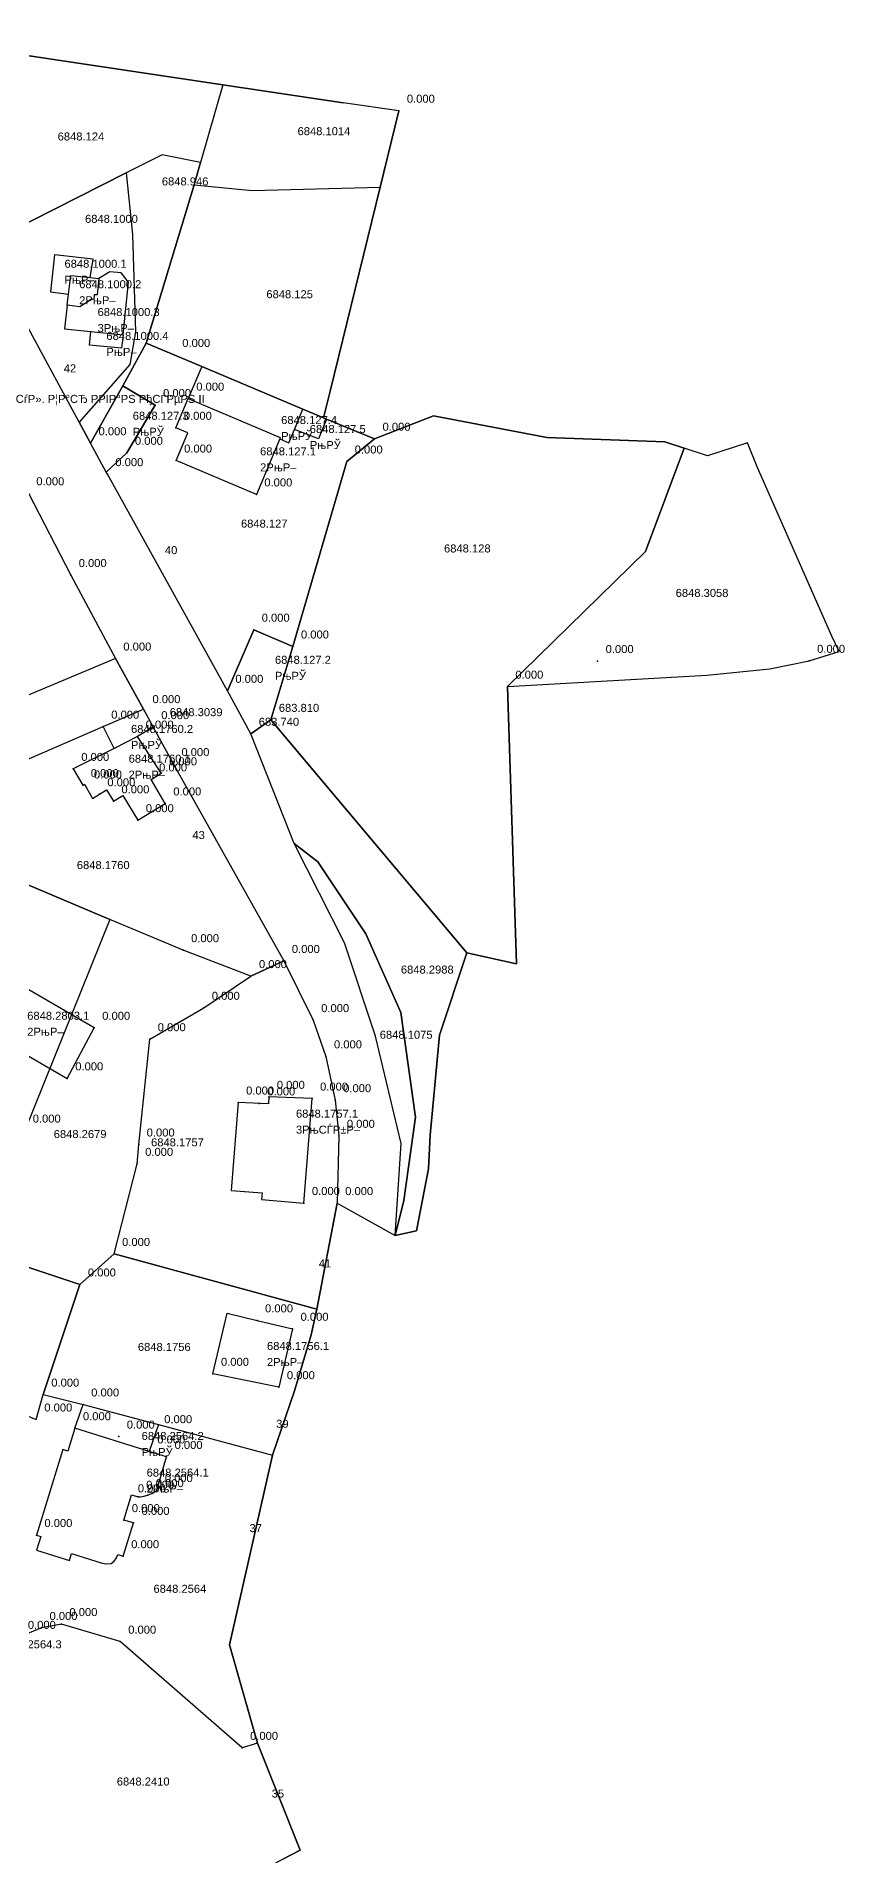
# Model space of a CAD drawing. Header units: metres. Extents: x 8504925 to 8509157, y 4588840 to 4591954.
# Drawn here: x 8506003.6 to 8506104.7, y 4590909 to 4591136.3 of the extents above; entities that cross this region are included whole.
import ezdxf

# ---------------------------------------------------------------- set-up
doc = ezdxf.new("R2010")
doc.units = ezdxf.units.M
for name, color, linetype in [('cad13', 30, 'Continuous'), ('cad140', 7, 'Continuous'), ('cad144', 7, 'Continuous'), ('cad145', 7, 'Continuous'), ('cad146', 7, 'Continuous'), ('cad176', 7, 'Continuous'), ('cad_cont_1', 30, 'Continuous'), ('cad_cont_2', 7, 'Continuous'), ('cad_cont_3', 7, 'Continuous'), ('points', 1, 'Continuous'), ('texts', 7, 'Continuous')]:
    doc.layers.add(name, color=color, linetype=linetype)
doc.styles.get("Standard").update_dxf_attribs({"font": 'arial.ttf'})

msp = doc.modelspace()

# ---------------------------------------------------------------- linework, layer by layer
at = {"layer": 'cad13'}
for points in [[(8506010.355, 4591106.201), (8506010.715, 4591108.491), (8506005.885, 4591109.051), (8506005.365, 4591104.421), (8506007.615, 4591104.121)], [(8506011.425, 4591106.081), (8506011.235, 4591104.031), (8506010.835, 4591104.051), (8506010.785, 4591103.471), (8506010.525, 4591103.511), (8506010.355, 4591103.391), (8506009.065, 4591102.541), (8506007.445, 4591102.761)], [(8506007.615, 4591104.121), (8506007.925, 4591106.481), (8506010.355, 4591106.201)], [(8506010.355, 4591106.201), (8506011.425, 4591106.081)], [(8506014.465, 4591099.051), (8506015.115, 4591105.631), (8506014.215, 4591106.811), (8506012.805, 4591106.941), (8506011.425, 4591106.081)], [(8506007.445, 4591102.761), (8506007.615, 4591104.121)], [(8506007.445, 4591102.761), (8506007.125, 4591099.781), (8506010.445, 4591099.451)], [(8506014.465, 4591099.051), (8506014.255, 4591097.371), (8506010.275, 4591097.771), (8506010.445, 4591099.451)], [(8506010.445, 4591099.451), (8506014.465, 4591099.051)], [(8506024.315, 4591095.071), (8506022.61, 4591091.07)], [(8506012.345, 4591081.891), (8506014.94, 4591084.3), (8506018.46, 4591090.27), (8506014.415, 4591092.661)], [(8506034.045, 4591086.031), (8506031.12, 4591079.1), (8506021.09, 4591083.33), (8506022.545, 4591086.801), (8506021.06, 4591087.43), (8506022.61, 4591091.07)], [(8506022.61, 4591091.07), (8506034.115, 4591086.211), (8506034.045, 4591086.031)], [(8506035.905, 4591087.231), (8506036.915, 4591089.761)], [(8506039.875, 4591088.521), (8506038.875, 4591086.051), (8506035.905, 4591087.231)], [(8506034.045, 4591086.031), (8506035.185, 4591085.551), (8506035.905, 4591087.231)], [(8506035.7, 4591060.09), (8506030.79, 4591062.19), (8506027.5, 4591054.55)], [(8506013.33, 4591047.35), (8506008.23, 4591044.79), (8506009.42, 4591042.76), (8506009.64, 4591042.89), (8506010.63, 4591041.1), (8506011.49, 4591041.62), (8506012.38, 4591042.16), (8506013.25, 4591040.74), (8506014.43, 4591041.46), (8506016.3, 4591038.38), (8506019.74, 4591040.47), (8506017.96, 4591043.48), (8506019.21, 4591044.24), (8506016.28, 4591048.83)], [(8506013.33, 4591047.35), (8506011.98, 4591050.07)], [(8506016.28, 4591048.83), (8506013.33, 4591047.35)], [(8506018.23, 4591050.01), (8506016.28, 4591048.83)], [(8506007.48, 4591006.11), (8506010.85, 4591012.43), (8506002.67, 4591017.17), (8505999.08, 4591010.98), (8506007.48, 4591006.11)], [(8506037.07, 4590990.53), (8506038.09, 4591003.58), (8506032.68, 4591003.8), (8506032.62, 4591002.94), (8506028.84, 4591003.09), (8506027.97, 4590992.09), (8506031.84, 4590991.79), (8506031.77, 4590990.95), (8506037.07, 4590990.53)], [(8506035.65, 4590974.81), (8506033.94, 4590967.51), (8506025.7, 4590969.18), (8506027.47, 4590976.74), (8506031.21, 4590975.86), (8506035.65, 4590974.81)], [(8506008.44, 4590962.38), (8506009.47, 4590965.35)], [(8506008.44, 4590962.38), (8506007.54, 4590959.51), (8506006.94, 4590959.7), (8506003.62, 4590949.03), (8506004.18, 4590948.84), (8506003.65, 4590947.13), (8506007.75, 4590945.84), (8506008.02, 4590946.7), (8506011.84, 4590945.52), (8506012.35, 4590945.43), (8506012.95, 4590945.49), (8506013.36, 4590945.76), (8506013.62, 4590946.16), (8506013.79, 4590946.59), (8506014.47, 4590946.38), (8506015.77, 4590950.54), (8506014.55, 4590950.89), (8506015.5, 4590954.06), (8506016.35, 4590953.81), (8506016.6, 4590953.81), (8506016.85, 4590953.84), (8506017.09, 4590953.88), (8506017.34, 4590953.95), (8506017.55, 4590954.02), (8506017.81, 4590954.12), (8506018.04, 4590954.23), (8506018.25, 4590954.35), (8506018.46, 4590954.49), (8506018.67, 4590954.65), (8506019.9, 4590958.79), (8506017.74, 4590959.48)], [(8506017.74, 4590959.48), (8506008.44, 4590962.38)], [(8506018.88, 4590962.86), (8506018.6, 4590962.01), (8506017.74, 4590959.48)]]:
    msp.add_lwpolyline(points, dxfattribs=at)
at = {"layer": 'cad140'}
for points in [[(8505984.505, 4591133.171), (8505986.56, 4591136.35), (8506026.919, 4591130.307)], [(8506026.919, 4591130.307), (8506041.985, 4591128.051)], [(8506048.94, 4591127.06), (8506046.588, 4591117.485)], [(8506046.588, 4591117.485), (8506040.345, 4591092.001), (8506039.525, 4591088.661)], [(8506008.958, 4591088.128), (8505996.949, 4591110.249)], [(8506017.355, 4591098.001), (8506014.415, 4591092.661)], [(8506024.315, 4591095.071), (8506017.355, 4591098.001)], [(8505997.89, 4591087.68), (8506002.61, 4591079.24), (8506007.91, 4591069.02), (8506013.49, 4591058.58)], [(8506010.39, 4591085.49), (8506008.958, 4591088.128)], [(8506042.42, 4591083.21), (8506035.7, 4591060.09)], [(8506027.5, 4591054.55), (8506012.49, 4591081.63), (8506012.345, 4591081.891)], [(8506013.49, 4591058.58), (8505982.19, 4591045.46)], [(8506087.455, 4591056.491), (8506095.345, 4591057.291), (8506100.24, 4591058.3)], [(8506018.23, 4591050.01), (8506020.75, 4591045.39)], [(8506030.45, 4591018.89), (8506034.56, 4591020.78)], [(8506034.56, 4591020.78), (8506038.23, 4591013.39), (8506039.83, 4591008.86), (8506040.98, 4591003.38)], [(8506024.55, 4591014.93), (8506030.45, 4591018.89)], [(8506041.23, 4590990.52), (8506038.67, 4590977.27)], [(8506038.67, 4590977.27), (8506037.98, 4590974.06), (8506035.88, 4590967.04), (8506033.13, 4590959.01)], [(8506003.61, 4590963.47), (8506004.48, 4590966.58)], [(8506004.48, 4590966.58), (8506009.47, 4590965.35)], [(8506018.88, 4590962.86), (8506033.13, 4590959.01)], [(8506033.13, 4590959.01), (8506027.77, 4590935.32), (8506031.28, 4590923)], [(8506031.28, 4590923), (8506029.34, 4590922.43), (8506014.1, 4590935.7), (8506006.75, 4590937.9), (8506004.26, 4590937.41), (8506001.55, 4590936.3)]]:
    msp.add_lwpolyline(points, dxfattribs=at)
at = {"layer": 'cad144'}
for points in [[(8506067.445, 4591086.201), (8506053.275, 4591088.941), (8506045.9, 4591086.06)], [(8506045.9, 4591086.06), (8506042.42, 4591083.21)], [(8506084.619, 4591084.867), (8506082.195, 4591085.671), (8506067.445, 4591086.201)], [(8506087.535, 4591083.901), (8506084.619, 4591084.867)], [(8506063.645, 4591020.421), (8506062.51, 4591055.07)], [(8505985.85, 4591035.68), (8505991.88, 4591041.38), (8506011.98, 4591050.07)], [(8506020.75, 4591045.39), (8506034.56, 4591020.78)], [(8506012.781, 4591025.984), (8505998.86, 4591031.84), (8505985.85, 4591035.68)], [(8506030.45, 4591018.89), (8506021.96, 4591022.13), (8506012.781, 4591025.984)], [(8506013.33, 4590984.16), (8506016.22, 4590995.42), (8506016.41, 4590997.84), (8506017.79, 4591011), (8506024.55, 4591014.93)], [(8506009.06, 4590980.35), (8505996.09, 4590984.62)], [(8506009.06, 4590980.35), (8506013.33, 4590984.16)], [(8506013.33, 4590984.16), (8506038.67, 4590977.27)], [(8506004.48, 4590966.58), (8506009.06, 4590980.35)], [(8506031.28, 4590923), (8506036.58, 4590909.62), (8506034.42, 4590908.52)]]:
    msp.add_lwpolyline(points, dxfattribs=at)
at = {"layer": 'cad145'}
msp.add_lwpolyline([(8506039.875, 4591088.521), (8506045.9, 4591086.06)], dxfattribs=at)
at = {"layer": 'cad146'}
for points in [[(8506026.919, 4591130.307), (8506024.134, 4591120.582)], [(8506024.134, 4591120.582), (8506019.349, 4591121.564), (8506014.836, 4591119.299)], [(8506014.836, 4591119.299), (8505996.949, 4591110.249)], [(8506014.836, 4591119.299), (8506015.636, 4591111.574), (8506016.028, 4591099.416), (8506015.283, 4591095.34), (8506008.958, 4591088.128)], [(8506024.134, 4591120.582), (8506023.332, 4591117.781)], [(8506023.332, 4591117.781), (8506017.355, 4591098.001)], [(8506023.332, 4591117.781), (8506030.616, 4591117.098), (8506046.588, 4591117.485)], [(8506036.915, 4591089.761), (8506024.315, 4591095.071)], [(8506014.415, 4591092.661), (8506010.39, 4591085.49)], [(8506039.525, 4591088.661), (8506036.915, 4591089.761)], [(8506012.345, 4591081.891), (8506010.39, 4591085.49)], [(8506062.51, 4591055.07), (8506079.79, 4591071.955), (8506084.619, 4591084.867)], [(8506016.991, 4591052.244), (8506013.49, 4591058.58)], [(8506032.93, 4591050.92), (8506035.7, 4591060.09)], [(8506030.42, 4591049.18), (8506027.5, 4591054.55)], [(8506011.98, 4591050.07), (8506016.991, 4591052.244)], [(8506016.991, 4591052.244), (8506018.23, 4591050.01)], [(8506030.42, 4591049.18), (8506032.93, 4591050.92)], [(8506035.87, 4591035.48), (8506030.42, 4591049.18)], [(8506057.457, 4591021.797), (8506032.93, 4591050.92)], [(8506035.87, 4591035.48), (8506038.8, 4591033.17), (8506044.812, 4591024.172), (8506049.199, 4591014.361), (8506051.009, 4591001.264), (8506049.56, 4590990.833), (8506048.48, 4590986.45)], [(8506048.48, 4590986.45), (8506049.221, 4590997.979), (8506046.029, 4591011.398), (8506042.149, 4591023.053), (8506035.87, 4591035.48)], [(8506012.781, 4591025.984), (8506002.16, 4590999.58)], [(8506040.98, 4591003.38), (8506041.44, 4590998.93), (8506041.23, 4590990.52)], [(8506009.47, 4590965.35), (8506018.88, 4590962.86)]]:
    msp.add_lwpolyline(points, dxfattribs=at)
at = {"layer": 'cad176'}
for points in [[(8506048.94, 4591127.06), (8506041.985, 4591128.051)], [(8506039.875, 4591088.521), (8506039.525, 4591088.661)], [(8506100.24, 4591058.3), (8506103.981, 4591059.476), (8506103.095, 4591061.381), (8506093.755, 4591082.561), (8506092.535, 4591085.546), (8506087.535, 4591083.901)], [(8506062.51, 4591055.07), (8506087.455, 4591056.491)], [(8506048.48, 4590986.45), (8506051.165, 4590987.041), (8506052.649, 4590994.795), (8506052.836, 4590999.014), (8506054.023, 4591011.52), (8506057.457, 4591021.797)], [(8506057.457, 4591021.797), (8506063.645, 4591020.421)], [(8506041.23, 4590990.52), (8506048.48, 4590986.45)]]:
    msp.add_lwpolyline(points, dxfattribs=at)
at = {"layer": 'cad_cont_1'}
for points in [[(8506007.615, 4591104.121), (8506007.925, 4591106.481), (8506010.355, 4591106.201), (8506010.355, 4591106.201), (8506010.715, 4591108.491), (8506005.885, 4591109.051), (8506005.365, 4591104.421), (8506007.615, 4591104.121)], [(8506011.425, 4591106.081), (8506011.235, 4591104.031), (8506010.835, 4591104.051), (8506010.785, 4591103.471), (8506010.525, 4591103.511), (8506010.355, 4591103.391), (8506009.065, 4591102.541), (8506007.445, 4591102.761), (8506007.445, 4591102.761), (8506007.125, 4591099.781), (8506010.445, 4591099.451), (8506010.445, 4591099.451), (8506014.465, 4591099.051), (8506014.465, 4591099.051), (8506015.115, 4591105.631), (8506014.215, 4591106.811), (8506012.805, 4591106.941), (8506011.425, 4591106.081)], [(8506011.425, 4591106.081), (8506011.235, 4591104.031), (8506010.835, 4591104.051), (8506010.785, 4591103.471), (8506010.525, 4591103.511), (8506010.355, 4591103.391), (8506009.065, 4591102.541), (8506007.445, 4591102.761), (8506007.445, 4591102.761), (8506007.615, 4591104.121), (8506007.615, 4591104.121), (8506007.925, 4591106.481), (8506010.355, 4591106.201), (8506010.355, 4591106.201), (8506011.425, 4591106.081)], [(8506010.445, 4591099.451), (8506014.465, 4591099.051), (8506014.465, 4591099.051), (8506014.255, 4591097.371), (8506010.275, 4591097.771), (8506010.445, 4591099.451)], [(8506022.61, 4591091.07), (8506034.115, 4591086.211), (8506034.045, 4591086.031), (8506034.045, 4591086.031), (8506035.185, 4591085.551), (8506035.905, 4591087.231), (8506035.905, 4591087.231), (8506036.915, 4591089.761), (8506036.915, 4591089.761), (8506024.315, 4591095.071), (8506024.315, 4591095.071), (8506022.61, 4591091.07)], [(8506012.345, 4591081.891), (8506010.39, 4591085.49), (8506010.39, 4591085.49), (8506014.415, 4591092.661), (8506014.415, 4591092.661), (8506018.46, 4591090.27), (8506014.94, 4591084.3), (8506012.345, 4591081.891)], [(8506022.61, 4591091.07), (8506034.115, 4591086.211), (8506034.045, 4591086.031), (8506034.045, 4591086.031), (8506031.12, 4591079.1), (8506021.09, 4591083.33), (8506022.545, 4591086.801), (8506021.06, 4591087.43), (8506022.61, 4591091.07)], [(8506035.905, 4591087.231), (8506036.915, 4591089.761), (8506036.915, 4591089.761), (8506039.525, 4591088.661), (8506039.525, 4591088.661), (8506039.875, 4591088.521), (8506039.875, 4591088.521), (8506038.875, 4591086.051), (8506035.905, 4591087.231)], [(8506030.42, 4591049.18), (8506027.5, 4591054.55), (8506027.5, 4591054.55), (8506030.79, 4591062.19), (8506035.7, 4591060.09), (8506035.7, 4591060.09), (8506032.93, 4591050.92), (8506032.93, 4591050.92), (8506030.42, 4591049.18)], [(8506011.98, 4591050.07), (8506016.991, 4591052.244), (8506016.991, 4591052.244), (8506018.23, 4591050.01), (8506018.23, 4591050.01), (8506016.28, 4591048.83), (8506016.28, 4591048.83), (8506013.33, 4591047.35), (8506013.33, 4591047.35), (8506011.98, 4591050.07)], [(8506016.28, 4591048.83), (8506013.33, 4591047.35), (8506013.33, 4591047.35), (8506008.23, 4591044.79), (8506009.42, 4591042.76), (8506009.64, 4591042.89), (8506010.63, 4591041.1), (8506011.49, 4591041.62), (8506012.38, 4591042.16), (8506013.25, 4591040.74), (8506014.43, 4591041.46), (8506016.3, 4591038.38), (8506019.74, 4591040.47), (8506017.96, 4591043.48), (8506019.21, 4591044.24), (8506016.28, 4591048.83)], [(8506007.48, 4591006.11), (8506010.85, 4591012.43), (8506002.67, 4591017.17), (8505999.08, 4591010.98), (8506007.48, 4591006.11)], [(8506037.07, 4590990.53), (8506038.09, 4591003.58), (8506032.68, 4591003.8), (8506032.62, 4591002.94), (8506028.84, 4591003.09), (8506027.97, 4590992.09), (8506031.84, 4590991.79), (8506031.77, 4590990.95), (8506037.07, 4590990.53)], [(8506035.65, 4590974.81), (8506033.94, 4590967.51), (8506025.7, 4590969.18), (8506027.47, 4590976.74), (8506031.21, 4590975.86), (8506035.65, 4590974.81)], [(8506017.74, 4590959.48), (8506008.44, 4590962.38), (8506008.44, 4590962.38), (8506009.47, 4590965.35), (8506009.47, 4590965.35), (8506018.88, 4590962.86), (8506018.88, 4590962.86), (8506018.6, 4590962.01), (8506017.74, 4590959.48)], [(8506017.74, 4590959.48), (8506008.44, 4590962.38), (8506008.44, 4590962.38), (8506007.54, 4590959.51), (8506006.94, 4590959.7), (8506003.62, 4590949.03), (8506004.18, 4590948.84), (8506003.65, 4590947.13), (8506007.75, 4590945.84), (8506008.02, 4590946.7), (8506011.84, 4590945.52), (8506012.35, 4590945.43), (8506012.95, 4590945.49), (8506013.36, 4590945.76), (8506013.62, 4590946.16), (8506013.79, 4590946.59), (8506014.47, 4590946.38), (8506015.77, 4590950.54), (8506014.55, 4590950.89), (8506015.5, 4590954.06), (8506016.35, 4590953.81), (8506016.6, 4590953.81), (8506016.85, 4590953.84), (8506017.09, 4590953.88), (8506017.34, 4590953.95), (8506017.55, 4590954.02), (8506017.81, 4590954.12), (8506018.04, 4590954.23), (8506018.25, 4590954.35), (8506018.46, 4590954.49), (8506018.67, 4590954.65), (8506019.9, 4590958.79), (8506017.74, 4590959.48)]]:
    msp.add_lwpolyline(points, dxfattribs=at)
at = {"layer": 'cad_cont_2'}
for points in [[(8505996.949, 4591110.249), (8505985.37, 4591131.6), (8505984.505, 4591133.171), (8505984.505, 4591133.171), (8505986.56, 4591136.35), (8506026.919, 4591130.307), (8506026.919, 4591130.307), (8506024.134, 4591120.582), (8506024.134, 4591120.582), (8506019.349, 4591121.564), (8506014.836, 4591119.299), (8506014.836, 4591119.299), (8505996.949, 4591110.249)], [(8506023.332, 4591117.781), (8506030.616, 4591117.098), (8506046.588, 4591117.485), (8506046.588, 4591117.485), (8506048.94, 4591127.06), (8506048.94, 4591127.06), (8506041.985, 4591128.051), (8506041.985, 4591128.051), (8506026.919, 4591130.307), (8506026.919, 4591130.307), (8506024.134, 4591120.582), (8506024.134, 4591120.582), (8506023.332, 4591117.781)], [(8506014.836, 4591119.299), (8506015.636, 4591111.574), (8506016.028, 4591099.416), (8506015.283, 4591095.34), (8506008.958, 4591088.128), (8506008.958, 4591088.128), (8506010.39, 4591085.49), (8506010.39, 4591085.49), (8506014.415, 4591092.661), (8506014.415, 4591092.661), (8506017.355, 4591098.001), (8506017.355, 4591098.001), (8506023.332, 4591117.781), (8506023.332, 4591117.781), (8506024.134, 4591120.582), (8506024.134, 4591120.582), (8506019.349, 4591121.564), (8506014.836, 4591119.299)], [(8506008.958, 4591088.128), (8505996.949, 4591110.249), (8505996.949, 4591110.249), (8506014.836, 4591119.299), (8506014.836, 4591119.299), (8506015.636, 4591111.574), (8506016.028, 4591099.416), (8506015.283, 4591095.34), (8506008.958, 4591088.128)], [(8506024.315, 4591095.071), (8506017.355, 4591098.001), (8506017.355, 4591098.001), (8506023.332, 4591117.781), (8506023.332, 4591117.781), (8506030.616, 4591117.098), (8506046.588, 4591117.485), (8506046.588, 4591117.485), (8506040.345, 4591092.001), (8506039.525, 4591088.661), (8506039.525, 4591088.661), (8506036.915, 4591089.761), (8506036.915, 4591089.761), (8506024.315, 4591095.071)], [(8506002.61, 4591079.24), (8506007.91, 4591069.02), (8506013.49, 4591058.58), (8506013.49, 4591058.58), (8506016.991, 4591052.244), (8506016.991, 4591052.244), (8506018.23, 4591050.01), (8506018.23, 4591050.01), (8506020.75, 4591045.39), (8506020.75, 4591045.39), (8506034.56, 4591020.78), (8506034.56, 4591020.78), (8506038.23, 4591013.39), (8506039.83, 4591008.86), (8506040.98, 4591003.38), (8506040.98, 4591003.38), (8506041.44, 4590998.93), (8506041.23, 4590990.52), (8506041.23, 4590990.52), (8506048.48, 4590986.45), (8506048.48, 4590986.45), (8506049.221, 4590997.979), (8506046.029, 4591011.398), (8506042.149, 4591023.053), (8506035.87, 4591035.48), (8506035.87, 4591035.48), (8506030.42, 4591049.18), (8506030.42, 4591049.18), (8506027.5, 4591054.55), (8506027.5, 4591054.55), (8506012.49, 4591081.63), (8506012.345, 4591081.891), (8506012.345, 4591081.891), (8506010.39, 4591085.49), (8506010.39, 4591085.49), (8506008.958, 4591088.128), (8506008.958, 4591088.128), (8505996.949, 4591110.249)], [(8506012.345, 4591081.891), (8506010.39, 4591085.49), (8506010.39, 4591085.49), (8506014.415, 4591092.661), (8506014.415, 4591092.661), (8506017.355, 4591098.001), (8506017.355, 4591098.001), (8506024.315, 4591095.071), (8506024.315, 4591095.071), (8506036.915, 4591089.761), (8506036.915, 4591089.761), (8506039.525, 4591088.661), (8506039.525, 4591088.661), (8506039.875, 4591088.521), (8506039.875, 4591088.521), (8506045.9, 4591086.06), (8506045.9, 4591086.06), (8506042.42, 4591083.21), (8506042.42, 4591083.21), (8506035.7, 4591060.09), (8506035.7, 4591060.09), (8506032.93, 4591050.92), (8506032.93, 4591050.92), (8506030.42, 4591049.18), (8506030.42, 4591049.18), (8506027.5, 4591054.55), (8506027.5, 4591054.55), (8506012.49, 4591081.63), (8506012.345, 4591081.891)], [(8505973.89, 4591072.26), (8505980.64, 4591075.32), (8505997.89, 4591087.68), (8505997.89, 4591087.68), (8506002.61, 4591079.24), (8506007.91, 4591069.02), (8506013.49, 4591058.58), (8506013.49, 4591058.58), (8505982.19, 4591045.46), (8505982.19, 4591045.46), (8505974.83, 4591055.97), (8505974.83, 4591055.97), (8505974.62, 4591058.67), (8505979.78, 4591062.58), (8505978.79, 4591063.77), (8505977.65, 4591065.13), (8505977.65, 4591065.13), (8505976.897, 4591066.542), (8505976.897, 4591066.542), (8505973.89, 4591072.26)], [(8506057.457, 4591021.797), (8506032.93, 4591050.92), (8506032.93, 4591050.92), (8506035.7, 4591060.09), (8506035.7, 4591060.09), (8506042.42, 4591083.21), (8506042.42, 4591083.21), (8506045.9, 4591086.06), (8506045.9, 4591086.06), (8506053.275, 4591088.941), (8506067.445, 4591086.201), (8506067.445, 4591086.201), (8506082.195, 4591085.671), (8506084.619, 4591084.867), (8506084.619, 4591084.867), (8506079.79, 4591071.955), (8506062.51, 4591055.07), (8506062.51, 4591055.07), (8506063.645, 4591020.421), (8506063.645, 4591020.421), (8506057.457, 4591021.797)], [(8506062.51, 4591055.07), (8506087.455, 4591056.491), (8506087.455, 4591056.491), (8506095.345, 4591057.291), (8506100.24, 4591058.3), (8506100.24, 4591058.3), (8506103.981, 4591059.476), (8506103.095, 4591061.381), (8506093.755, 4591082.561), (8506092.535, 4591085.546), (8506087.535, 4591083.901), (8506087.535, 4591083.901), (8506084.619, 4591084.867), (8506084.619, 4591084.867), (8506079.79, 4591071.955), (8506062.51, 4591055.07)], [(8505991.88, 4591041.38), (8506011.98, 4591050.07), (8506011.98, 4591050.07), (8506016.991, 4591052.244), (8506016.991, 4591052.244), (8506013.49, 4591058.58), (8506013.49, 4591058.58), (8505982.19, 4591045.46)], [(8505985.85, 4591035.68), (8505991.88, 4591041.38), (8506011.98, 4591050.07), (8506011.98, 4591050.07), (8506016.991, 4591052.244), (8506016.991, 4591052.244), (8506018.23, 4591050.01), (8506018.23, 4591050.01), (8506020.75, 4591045.39), (8506020.75, 4591045.39), (8506034.56, 4591020.78), (8506034.56, 4591020.78), (8506030.45, 4591018.89), (8506030.45, 4591018.89), (8506021.96, 4591022.13), (8506012.781, 4591025.984), (8506012.781, 4591025.984), (8505998.86, 4591031.84), (8505985.85, 4591035.68)], [(8506030.42, 4591049.18), (8506032.93, 4591050.92), (8506032.93, 4591050.92), (8506057.457, 4591021.797), (8506057.457, 4591021.797), (8506054.023, 4591011.52), (8506052.836, 4590999.014), (8506052.649, 4590994.795), (8506051.165, 4590987.041), (8506048.48, 4590986.45), (8506048.48, 4590986.45), (8506049.56, 4590990.833), (8506051.009, 4591001.264), (8506049.199, 4591014.361), (8506044.812, 4591024.172), (8506038.8, 4591033.17), (8506035.87, 4591035.48), (8506035.87, 4591035.48), (8506030.42, 4591049.18)], [(8505988.94, 4591004.43), (8505970.59, 4591010.81), (8505970.59, 4591010.81), (8505970.63, 4591011.88), (8505985.85, 4591035.68), (8505985.85, 4591035.68), (8505998.86, 4591031.84), (8506012.781, 4591025.984), (8506012.781, 4591025.984), (8506002.16, 4590999.58), (8506002.16, 4590999.58), (8505988.94, 4591004.43)], [(8506035.87, 4591035.48), (8506038.8, 4591033.17), (8506044.812, 4591024.172), (8506049.199, 4591014.361), (8506051.009, 4591001.264), (8506049.56, 4590990.833), (8506048.48, 4590986.45), (8506048.48, 4590986.45), (8506049.221, 4590997.979), (8506046.029, 4591011.398), (8506042.149, 4591023.053), (8506035.87, 4591035.48)], [(8506002.16, 4590999.58), (8505996.09, 4590984.62), (8505996.09, 4590984.62), (8506009.06, 4590980.35), (8506009.06, 4590980.35), (8506013.33, 4590984.16), (8506013.33, 4590984.16), (8506016.22, 4590995.42), (8506016.41, 4590997.84), (8506017.79, 4591011), (8506024.55, 4591014.93), (8506024.55, 4591014.93), (8506030.45, 4591018.89), (8506030.45, 4591018.89), (8506021.96, 4591022.13), (8506012.781, 4591025.984), (8506012.781, 4591025.984), (8506002.16, 4590999.58)], [(8506013.33, 4590984.16), (8506016.22, 4590995.42), (8506016.41, 4590997.84), (8506017.79, 4591011), (8506024.55, 4591014.93), (8506024.55, 4591014.93), (8506030.45, 4591018.89), (8506030.45, 4591018.89), (8506034.56, 4591020.78), (8506034.56, 4591020.78), (8506038.23, 4591013.39), (8506039.83, 4591008.86), (8506040.98, 4591003.38), (8506040.98, 4591003.38), (8506041.44, 4590998.93), (8506041.23, 4590990.52), (8506041.23, 4590990.52), (8506038.67, 4590977.27), (8506038.67, 4590977.27), (8506013.33, 4590984.16)], [(8505968.64, 4590976.43), (8505981.49, 4590972.57), (8506003.61, 4590963.47), (8506003.61, 4590963.47), (8506004.48, 4590966.58), (8506004.48, 4590966.58), (8506009.06, 4590980.35), (8506009.06, 4590980.35), (8505996.09, 4590984.62), (8505996.09, 4590984.62), (8505983.98, 4590988.8), (8505972.78, 4590992.52), (8505972.78, 4590992.52), (8505970.94, 4590992.89), (8505970.94, 4590992.89), (8505969.26, 4590980.26), (8505968.64, 4590976.43)], [(8506004.48, 4590966.58), (8506009.47, 4590965.35), (8506009.47, 4590965.35), (8506018.88, 4590962.86), (8506018.88, 4590962.86), (8506033.13, 4590959.01), (8506033.13, 4590959.01), (8506035.88, 4590967.04), (8506037.98, 4590974.06), (8506038.67, 4590977.27), (8506038.67, 4590977.27), (8506013.33, 4590984.16), (8506013.33, 4590984.16), (8506009.06, 4590980.35), (8506009.06, 4590980.35), (8506004.48, 4590966.58)], [(8506003.61, 4590963.47), (8506004.48, 4590966.58), (8506004.48, 4590966.58), (8506009.47, 4590965.35), (8506009.47, 4590965.35), (8506018.88, 4590962.86), (8506018.88, 4590962.86), (8506033.13, 4590959.01), (8506033.13, 4590959.01), (8506027.77, 4590935.32), (8506031.28, 4590923), (8506031.28, 4590923), (8506029.34, 4590922.43), (8506014.1, 4590935.7), (8506006.75, 4590937.9), (8506004.26, 4590937.41), (8506001.55, 4590936.3)], [(8505992.23, 4590923.07), (8505997.64, 4590906.94), (8505997.64, 4590906.94), (8505999.01, 4590900.99), (8506000.08, 4590896.27), (8506000.08, 4590896.27), (8506027.48, 4590904.94), (8506034.42, 4590908.52), (8506034.42, 4590908.52), (8506036.58, 4590909.62), (8506031.28, 4590923), (8506031.28, 4590923), (8506029.34, 4590922.43), (8506014.1, 4590935.7), (8506006.75, 4590937.9), (8506004.26, 4590937.41), (8506001.55, 4590936.3), (8506001.55, 4590936.3), (8505996.45, 4590931.35), (8505996.45, 4590931.35), (8505993.19, 4590928.84), (8505993.19, 4590928.84), (8505992.23, 4590923.07)]]:
    msp.add_lwpolyline(points, dxfattribs=at)
at = {"layer": 'cad_cont_3'}
msp.add_lwpolyline([(8506034.42, 4590908.52), (8506036.58, 4590909.62), (8506031.28, 4590923), (8506031.28, 4590923), (8506027.77, 4590935.32), (8506033.13, 4590959.01), (8506033.13, 4590959.01), (8506035.88, 4590967.04), (8506037.98, 4590974.06), (8506038.67, 4590977.27), (8506038.67, 4590977.27), (8506041.23, 4590990.52), (8506041.23, 4590990.52), (8506048.48, 4590986.45), (8506048.48, 4590986.45), (8506051.165, 4590987.041), (8506052.649, 4590994.795), (8506052.836, 4590999.014), (8506054.023, 4591011.52), (8506057.457, 4591021.797), (8506057.457, 4591021.797), (8506063.645, 4591020.421), (8506063.645, 4591020.421), (8506062.51, 4591055.07), (8506062.51, 4591055.07), (8506087.455, 4591056.491), (8506087.455, 4591056.491), (8506095.345, 4591057.291), (8506100.24, 4591058.3), (8506100.24, 4591058.3), (8506103.981, 4591059.476), (8506103.095, 4591061.381), (8506093.755, 4591082.561), (8506092.535, 4591085.546), (8506087.535, 4591083.901), (8506087.535, 4591083.901), (8506084.619, 4591084.867), (8506084.619, 4591084.867), (8506082.195, 4591085.671), (8506067.445, 4591086.201), (8506067.445, 4591086.201), (8506053.275, 4591088.941), (8506045.9, 4591086.06), (8506045.9, 4591086.06), (8506039.875, 4591088.521), (8506039.875, 4591088.521), (8506039.525, 4591088.661), (8506039.525, 4591088.661), (8506040.345, 4591092.001), (8506046.588, 4591117.485), (8506046.588, 4591117.485), (8506048.94, 4591127.06), (8506048.94, 4591127.06), (8506041.985, 4591128.051), (8506041.985, 4591128.051), (8506026.919, 4591130.307), (8506026.919, 4591130.307), (8505986.56, 4591136.35)], dxfattribs=at)
at = {"layer": 'points'}
for p in [(8506048.94, 4591127.06), (8506020.86, 4591096.53), (8506018.46, 4591090.27), (8506022.61, 4591091.07), (8506021.06, 4591087.43), (8506010.39, 4591085.49), (8506045.9, 4591086.06), (8506014.94, 4591084.3), (8506021.09, 4591083.33), (8506042.42, 4591083.21), (8506012.49, 4591081.63), (8506031.12, 4591079.1), (8506007.91, 4591069.02), (8506030.79, 4591062.19), (8506013.49, 4591058.58), (8506035.7, 4591060.09), (8506073.8, 4591058.27), (8506100.24, 4591058.3), (8506027.5, 4591054.55), (8506062.51, 4591055.07), (8506017.13, 4591052.01), (8506011.98, 4591050.07), (8506016.28, 4591048.83), (8506018.23, 4591050.01), (8506030.42, 4591049.18), (8506032.93, 4591050.92), (8506008.23, 4591044.79), (8506019.21, 4591044.24), (8506020.75, 4591045.39), (8506009.42, 4591042.76), (8506009.82, 4591042.59), (8506017.96, 4591043.48), (8506011.49, 4591041.62), (8506013.25, 4591040.74), (8506019.74, 4591040.47), (8506016.3, 4591038.38), (8506021.96, 4591022.13), (8506034.56, 4591020.78), (8506030.45, 4591018.89), (8506024.55, 4591014.93), (8506010.85, 4591012.43), (8506038.23, 4591013.39), (8506017.79, 4591011), (8506039.83, 4591008.86), (8506007.48, 4591006.11), (8506032.68, 4591003.8), (8506038.09, 4591003.58), (8506040.98, 4591003.38), (8506028.84, 4591003.09), (8506031.49, 4591002.98), (8506041.44, 4590998.93), (8506016.41, 4590997.84), (8506016.22, 4590995.42), (8506037.07, 4590990.53), (8506041.23, 4590990.52), (8506013.33, 4590984.16), (8506009.06, 4590980.35), (8506031.21, 4590975.86), (8506035.65, 4590974.81), (8506025.7, 4590969.18), (8506033.94, 4590967.51), (8506004.48, 4590966.58), (8506009.47, 4590965.35), (8506008.44, 4590962.38), (8506013.92, 4590961.33), (8506018.6, 4590962.01), (8506017.74, 4590959.48), (8506019.9, 4590958.79), (8506015.3, 4590953.37), (8506016.35, 4590953.81), (8506017.55, 4590954.02), (8506018.67, 4590954.65), (8506003.62, 4590949.03), (8506014.55, 4590950.89), (8506015.77, 4590950.54), (8506014.47, 4590946.38), (8506004.26, 4590937.41), (8506006.75, 4590937.9), (8506014.1, 4590935.7), (8506029.34, 4590922.43)]:
    msp.add_point(p, dxfattribs=at)

# ---------------------------------------------------------------- texts
at = {"layer": 'cad_cont_1'}
for s, p in [('6848.1000.1', (8506007.13, 4591107.431)), ('6848.1000.2', (8506008.968, 4591104.871)), ('6848.1000.3', (8506011.266, 4591101.391)), ('6848.1000.4', (8506012.37, 4591098.412)), ('6848.127.3', (8506015.668, 4591088.428)), ('6848.127.4', (8506034.223, 4591087.895)), ('6848.127.5', (8506037.801, 4591086.771)), ('6848.127.1', (8506031.59, 4591083.979)), ('6848.127.2', (8506033.445, 4591057.924)), ('6848.1760.2', (8506015.446, 4591049.283)), ('6848.1760.1', (8506015.151, 4591045.571)), ('6848.2803.1', (8506002.47, 4591013.437)), ('6848.1757.1', (8506036.074, 4591001.198)), ('6848.1756.1', (8506032.45, 4590972.159)), ('6848.2564.2', (8506016.774, 4590960.909)), ('6848.2564.1', (8506017.4, 4590956.334)), ('6848.2564.3', (8505999.008, 4590934.869))]:
    msp.add_text(s, height=1, dxfattribs=at).set_placement(p)
at = {"layer": 'cad_cont_2'}
for s, p in [('6848.124', (8506006.273, 4591123.338)), ('6848.1014', (8506036.273, 4591124.002)), ('6848.946', (8506019.304, 4591117.722)), ('6848.1000', (8506009.702, 4591113.045)), ('6848.125', (8506032.372, 4591103.623)), ('6848.127', (8506029.194, 4591074.951)), ('6848.128', (8506054.588, 4591071.844)), ('6848.3058', (8506083.552, 4591066.287)), ('6848.3039', (8506020.287, 4591051.382)), ('6848.1760', (8506008.673, 4591032.271)), ('6848.2988', (8506049.193, 4591019.21)), ('6848.1075', (8506046.553, 4591011.063)), ('6848.2679', (8506005.785, 4590998.648)), ('6848.1757', (8506017.956, 4590997.616)), ('6848.1756', (8506016.305, 4590972.038)), ('6848.2564', (8506018.26, 4590941.81)), ('6848.2410', (8506013.67, 4590917.72))]:
    msp.add_text(s, height=1, dxfattribs=at).set_placement(p)
at = {"layer": 'points'}
for s, p in [('0.000', (8506049.94, 4591128.06)), ('0.000', (8506021.86, 4591097.53)), ('0.000', (8506019.46, 4591091.27)), ('0.000', (8506023.61, 4591092.07)), ('0.000', (8506011.39, 4591086.49)), ('0.000', (8506022.06, 4591088.43)), ('0.000', (8506046.9, 4591087.06)), ('0.000', (8506015.94, 4591085.3)), ('0.000', (8506022.09, 4591084.33)), ('0.000', (8506043.42, 4591084.21)), ('0.000', (8506013.49, 4591082.63)), ('0.000', (8506003.61, 4591080.24)), ('0.000', (8506032.12, 4591080.1)), ('0.000', (8506008.91, 4591070.02)), ('0.000', (8506031.79, 4591063.19)), ('0.000', (8506014.49, 4591059.58)), ('0.000', (8506036.7, 4591061.09)), ('0.000', (8506074.8, 4591059.27)), ('0.000', (8506101.24, 4591059.3)), ('0.000', (8506028.5, 4591055.55)), ('0.000', (8506063.51, 4591056.07)), ('0.000', (8506018.13, 4591053.01)), ('0.000', (8506012.98, 4591051.07)), ('0.000', (8506019.23, 4591051.01)), ('683.740', (8506031.42, 4591050.18)), ('683.810', (8506033.93, 4591051.92)), ('0.000', (8506017.28, 4591049.83)), ('0.000', (8506009.23, 4591045.79)), ('0.000', (8506021.75, 4591046.39)), ('0.000', (8506010.42, 4591043.76)), ('0.000', (8506010.82, 4591043.59)), ('0.000', (8506018.96, 4591044.48)), ('0.000', (8506020.21, 4591045.24)), ('0.000', (8506012.49, 4591042.62)), ('0.000', (8506014.25, 4591041.74)), ('0.000', (8506020.74, 4591041.47)), ('0.000', (8506017.3, 4591039.38)), ('0.000', (8506022.96, 4591023.13)), ('0.000', (8506035.56, 4591021.78)), ('0.000', (8506031.45, 4591019.89)), ('0.000', (8506025.55, 4591015.93)), ('0.000', (8506039.23, 4591014.39)), ('0.000', (8506011.85, 4591013.43)), ('0.000', (8506018.79, 4591012)), ('0.000', (8506040.83, 4591009.86)), ('0.000', (8506008.48, 4591007.11)), ('0.000', (8506033.68, 4591004.8)), ('0.000', (8506039.09, 4591004.58)), ('0.000', (8506029.84, 4591004.09)), ('0.000', (8506032.49, 4591003.98)), ('0.000', (8506041.98, 4591004.38)), ('0.000', (8506003.16, 4591000.58)), ('0.000', (8506017.41, 4590998.84)), ('0.000', (8506042.44, 4590999.93)), ('0.000', (8506017.22, 4590996.42)), ('0.000', (8506038.07, 4590991.53)), ('0.000', (8506042.23, 4590991.52)), ('0.000', (8506014.33, 4590985.16)), ('0.000', (8506010.06, 4590981.35)), ('0.000', (8506032.21, 4590976.86)), ('0.000', (8506036.65, 4590975.81)), ('0.000', (8506026.7, 4590970.18)), ('0.000', (8506034.94, 4590968.51)), ('0.000', (8506005.48, 4590967.58)), ('0.000', (8506010.47, 4590966.35)), ('0.000', (8506004.61, 4590964.47)), ('0.000', (8506009.44, 4590963.38)), ('0.000', (8506014.92, 4590962.33)), ('0.000', (8506019.6, 4590963.01)), ('0.000', (8506018.74, 4590960.48)), ('0.000', (8506020.9, 4590959.79)), ('0.000', (8506017.35, 4590954.81)), ('0.000', (8506018.55, 4590955.02)), ('0.000', (8506019.67, 4590955.65)), ('0.000', (8506016.3, 4590954.37)), ('0.000', (8506004.62, 4590950.03)), ('0.000', (8506015.55, 4590951.89)), ('0.000', (8506016.77, 4590951.54)), ('0.000', (8506015.47, 4590947.38)), ('0.000', (8506007.75, 4590938.9)), ('0.000', (8506002.55, 4590937.3)), ('0.000', (8506005.26, 4590938.41)), ('0.000', (8506015.1, 4590936.7)), ('0.000', (8506030.34, 4590923.43))]:
    msp.add_text(s, height=1, dxfattribs=at).set_placement(p)
at = {"layer": 'texts'}
for s, p in [('РњР–', (8506007.13, 4591105.431)), ('2РњР–', (8506008.968, 4591102.871)), ('3РњР–', (8506011.266, 4591099.391)), ('РњР–', (8506012.37, 4591096.412)), ('42', (8506007.037, 4591094.354)), ('СѓР». Р¦Р°СЂ РРІР°РЅ РђСЃРµРЅ II', (8506001.033, 4591090.539)), ('РњРЎ', (8506015.668, 4591086.428)), ('РњРЎ', (8506034.223, 4591085.895)), ('РњРЎ', (8506037.801, 4591084.771)), ('2РњР–', (8506031.59, 4591081.979)), ('40', (8506019.687, 4591071.634)), ('РњРЎ', (8506033.445, 4591055.924)), ('РњРЎ', (8506015.446, 4591047.283)), ('2РњР–', (8506015.151, 4591043.571)), ('43', (8506023.125, 4591036.024)), ('2РњР–', (8506002.47, 4591011.437)), ('3РњСЃР±Р–', (8506036.074, 4590999.198)), ('41', (8506038.928, 4590982.475)), ('2РњР–', (8506032.45, 4590970.159)), ('39', (8506033.597, 4590962.437)), ('РњРЎ', (8506016.774, 4590958.909)), ('2РњР–', (8506017.4, 4590954.334)), ('37', (8506030.267, 4590949.392)), ('35', (8506033.036, 4590916.213))]:
    msp.add_text(s, height=1, dxfattribs=at).set_placement(p)

doc.saveas('drawing.dxf')
